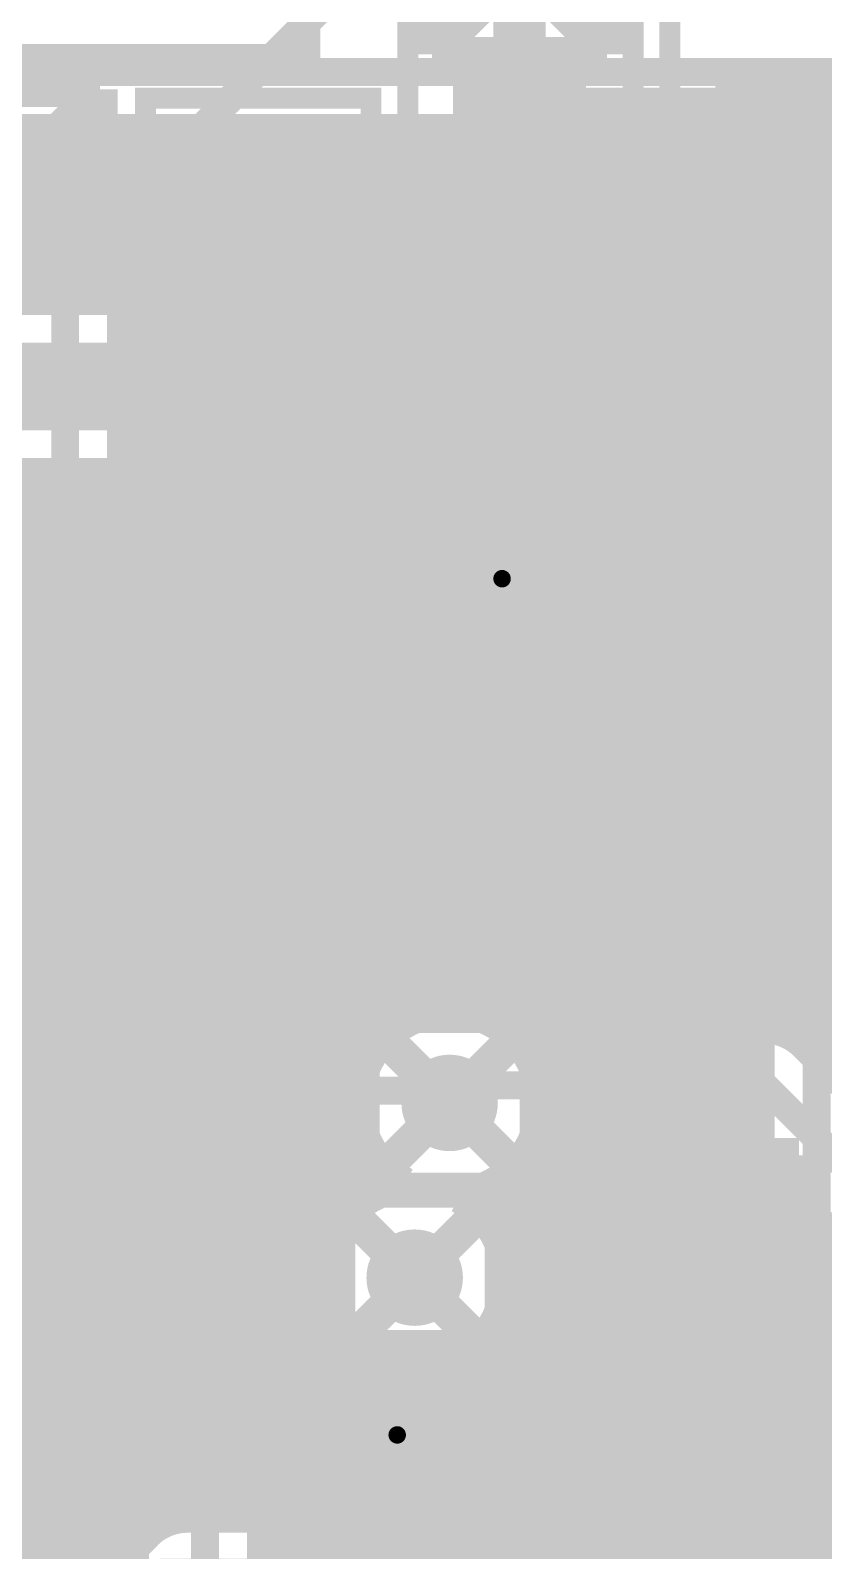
# Model space of a CAD drawing. Extents: x -1 to 119, y -42 to 51.
# Drawn here: x 15.5 to 21.26, y 20.75 to 31.8 of the extents above; entities that cross this region are included whole.
import ezdxf

# ---------------------------------------------------------------- set-up
doc = ezdxf.new("R2010")
doc.units = 0
doc.header["$MEASUREMENT"] = 0
doc.layers.get('0').update_dxf_attribs({"linetype": 'CONTINUOUS'})
for name, color, linetype in [('22-304-0_BOT', 7, 'CONTINUOUS'), ('22-304-0_DRD', 7, 'CONTINUOUS'), ('22-304-0_GND', 6, 'CONTINUOUS'), ('22-304-0_IN1', 4, 'CONTINUOUS'), ('22-304-0_SMT', 5, 'CONTINUOUS'), ('22-304-0_SPT', 10, 'CONTINUOUS'), ('22-304-0_SST', 14, 'CONTINUOUS'), ('22-304-0_TOP', 9, 'CONTINUOUS'), ('THRUHOLE_TAP', 11, 'CONTINUOUS')]:
    doc.layers.add(name, color=color, linetype=linetype)

# ---------------------------------------------------------------- blocks, each defined once
blk = doc.blocks.new('ROUND_53')
at = {"const_width": 0.35052}
blk.add_lwpolyline([(-0.17526, 0, 1), (0.17526, 0, 1)], format="xyb", close=True, dxfattribs=at)
blk = doc.blocks.new('ROUND_60')
at = {"const_width": 0.35052}
blk.add_lwpolyline([(-0.17526, 0, 1), (0.17526, 0, 1)], format="xyb", close=True, dxfattribs=at)
blk = doc.blocks.new('ROUND_64')
at = {"const_width": 0.35052}
blk.add_lwpolyline([(-0.17526, 0, 1), (0.17526, 0, 1)], format="xyb", close=True, dxfattribs=at)
blk = doc.blocks.new('ROUND_81')
at = {"const_width": 0.0635}
blk.add_lwpolyline([(-0.03175, 0, 1), (0.03175, 0, 1)], format="xyb", close=True, dxfattribs=at)
blk = doc.blocks.new('ROUND_82')
at = {"const_width": 0.0635}
blk.add_lwpolyline([(-0.03175, 0, 1), (0.03175, 0, 1)], format="xyb", close=True, dxfattribs=at)
blk = doc.blocks.new('RECTANGLE_2')
blk.add_solid([(0.4826, 0.4064), (0.4826, -0.4064), (-0.4826, 0.4064), (-0.4826, -0.4064)])
blk = doc.blocks.new('OBLONG_46')
at = {"const_width": 0.2794}
blk.add_lwpolyline([(0.7493, 0), (-0.7493, 0)], dxfattribs=at)
at = {"const_width": 0.1397}
for points in [[(-0.81915, 0, 1), (-0.67945, 0, 1)], [(0.67945, 0, 1), (0.81915, 0, 1)]]:
    blk.add_lwpolyline(points, format="xyb", close=True, dxfattribs=at)
blk = doc.blocks.new('RECTANGLE_47')
blk.add_solid([(0.889, 0.1397), (0.889, -0.1397), (-0.889, 0.1397), (-0.889, -0.1397)])
blk = doc.blocks.new('OBLONG_48')
at = {"const_width": 0.2794}
blk.add_lwpolyline([(0, 0.7493), (0, -0.7493)], dxfattribs=at)
at = {"const_width": 0.1397}
for points in [[(-0.06985, 0.7493, 1), (0.06985, 0.7493, 1)], [(-0.06985, -0.7493, 1), (0.06985, -0.7493, 1)]]:
    blk.add_lwpolyline(points, format="xyb", close=True, dxfattribs=at)
blk = doc.blocks.new('ROUND_87')
at = {"const_width": 0.10033}
blk.add_lwpolyline([(-0.050164, 0, 1), (0.050164, 0, 1)], format="xyb", close=True, dxfattribs=at)

msp = doc.modelspace()

# ---------------------------------------------------------------- linework, layer by layer
at = {"layer": '22-304-0_BOT'}
for points, const_width in [([(23.495, 29.972), (22.987, 29.972), (21.463, 31.496), (9.271, 31.496), (8.763, 30.988)], 0.2032), ([(21.28266, 31.0642), (9.4488, 31.0642)], 0.254), ([(15.4178, 31.0642), (15.4178, 29.8577)], 0.254), ([(15.6464, 31.0642), (15.6464, 29.8577)], 0.254), ([(15.875, 31.0642), (15.875, 29.8577)], 0.254), ([(16.1036, 31.0642), (16.1036, 29.8577)], 0.254), ([(16.3322, 31.0642), (16.3322, 29.8577)], 0.254), ([(16.5608, 31.0642), (16.5608, 29.8577)], 0.254), ([(16.7894, 31.0642), (16.7894, 29.8577)], 0.254), ([(17.018, 31.0642), (17.018, 29.8577)], 0.254), ([(17.2466, 31.0642), (17.2466, 29.8577)], 0.254), ([(17.4752, 31.0642), (17.4752, 29.8577)], 0.254), ([(17.7038, 31.0642), (17.7038, 29.8577)], 0.254), ([(17.9324, 31.0642), (17.9324, 29.8577)], 0.254), ([(18.161, 31.0642), (18.161, 29.8577)], 0.254), ([(18.3896, 31.0642), (18.3896, 29.8577)], 0.254), ([(18.6182, 31.0642), (18.6182, 29.8577)], 0.254), ([(18.8468, 31.0642), (18.8468, 29.8577)], 0.254), ([(19.0754, 31.0642), (19.0754, 29.8577)], 0.254), ([(19.304, 31.0642), (19.304, 29.8577)], 0.254), ([(19.5326, 31.0642), (19.5326, 29.8577)], 0.254), ([(19.7612, 31.0642), (19.7612, 29.8577)], 0.254), ([(19.9898, 31.0642), (19.9898, 29.8577)], 0.254), ([(20.2184, 31.0642), (20.2184, 29.8577)], 0.254), ([(20.447, 31.0642), (20.447, 29.8577)], 0.254), ([(20.6756, 31.0642), (20.6756, 29.8577)], 0.254), ([(20.9042, 31.0642), (20.9042, 29.8577)], 0.254), ([(21.1328, 31.0642), (21.1328, 29.8577)], 0.254), ([(21.28266, 31.0642), (22.64664, 29.70022)], 0.254), ([(21.38426, 30.9626), (9.44118, 30.9626)], 0.254), ([(21.3614, 30.98546), (21.3614, 29.8577)], 0.254), ([(21.61286, 30.734), (9.39292, 30.734)], 0.254), ([(21.84146, 30.5054), (9.24052, 30.5054)], 0.254), ([(22.07006, 30.2768), (1.016, 30.2768)], 0.254), ([(22.29866, 30.0482), (1.016, 30.0482)], 0.254), ([(22.225, 29.8577), (6.604, 29.8577)], 0.254), ([(38.735, 18.923), (37.465, 20.193), (37.465, 27.686), (27.686, 27.686), (26.543, 26.543), (24.892, 26.543), (22.225, 29.21), (6.604, 29.21), (4.445, 27.051), (2.794, 25.4), (2.794, 20.066), (3.81, 19.05), (4.445, 19.05)], 0.635), ([(16.67764, 28.5623), (10.24382, 28.5623)], 0.254), ([(15.4178, 28.5623), (15.4178, 19.9644)], 0.254), ([(15.6464, 28.5623), (15.6464, 20.193)], 0.254), ([(15.875, 28.5623), (15.875, 20.4216)], 0.254), ([(16.1036, 28.5623), (16.1036, 20.6502)], 0.254), ([(16.3322, 28.5623), (16.3322, 20.8788)], 0.254), ([(16.5608, 28.5623), (16.5608, 28.41498)], 0.254), ([(19.79168, 28.5623), (17.60982, 28.5623)], 0.254), ([(17.7038, 28.5623), (17.7038, 28.45308)], 0.254), ([(17.9324, 28.5623), (17.9324, 24.30272)], 0.254), ([(18.161, 28.5623), (18.161, 24.56688)], 0.254), ([(18.3896, 28.5623), (18.3896, 24.66594)], 0.254), ([(18.6182, 28.5623), (18.6182, 24.67864)], 0.254), ([(18.8468, 28.5623), (18.8468, 24.61006)], 0.254), ([(19.0754, 28.5623), (19.0754, 24.42464)], 0.254), ([(19.304, 28.5623), (19.304, 21.1836)], 0.254), ([(19.5326, 28.5623), (19.5326, 28.36164)], 0.254), ([(21.95576, 28.5623), (20.34032, 28.5623)], 0.254), ([(20.447, 28.5623), (20.447, 28.50388)], 0.254), ([(20.6756, 28.5623), (20.6756, 28.23972)], 0.254), ([(20.9042, 28.5623), (20.9042, 26.5938)], 0.254), ([(21.1328, 28.5623), (21.1328, 26.8224)], 0.254), ([(21.3614, 28.5623), (21.3614, 27.051)], 0.254), ([(16.58112, 28.448), (10.34288, 28.448)], 0.254), ([(19.61388, 28.448), (17.70888, 28.448)], 0.254), ([(22.07006, 28.448), (20.51812, 28.448)], 0.254), ([(16.48206, 28.2194), (10.44194, 28.2194)], 0.254), ([(19.44624, 28.2194), (17.80794, 28.2194)], 0.254), ([(22.29866, 28.2194), (20.68576, 28.2194)], 0.254), ([(16.46936, 27.9908), (10.45464, 27.9908)], 0.254), ([(19.38782, 27.9908), (17.82064, 27.9908)], 0.254), ([(21.95322, 27.9908), (20.74418, 27.9908)], 0.254), ([(16.53794, 27.7622), (10.38606, 27.7622)], 0.254), ([(16.5608, 27.71902), (16.5608, 27.27198)], 0.254), ([(19.40814, 27.7622), (17.75206, 27.7622)], 0.254), ([(21.82876, 27.7622), (20.72132, 27.7622)], 0.254), ([(17.7038, 27.67838), (17.7038, 27.31008)], 0.254), ([(20.6756, 27.63774), (20.6756, 23.62708)], 0.254), ([(16.72336, 27.5336), (10.20064, 27.5336)], 0.254), ([(19.5199, 27.5336), (17.56664, 27.5336)], 0.254), ([(19.5326, 27.51836), (19.5326, 21.4122)], 0.254), ([(20.574, 17.018), (21.59, 18.034), (21.59, 20.193), (21.082, 20.701), (21.082, 21.463), (21.209, 21.59), (21.209, 22.225), (21.209, 22.606), (21.209, 24.003), (21.209, 26.289), (22.479, 27.559)], 0.2032), ([(21.79828, 27.5336), (20.60956, 27.5336)], 0.254), ([(21.80082, 27.49296), (20.90928, 26.59888)], 0.254), ([(16.58112, 27.305), (5.6134, 27.305)], 0.254), ([(19.82216, 27.305), (17.70888, 27.305)], 0.254), ([(19.7612, 27.33294), (19.7612, 21.6408)], 0.254), ([(20.2184, 27.27706), (20.2184, 23.62708)], 0.254), ([(21.61286, 27.305), (20.3073, 27.305)], 0.254), ([(20.447, 27.37612), (20.447, 23.66772)], 0.254), ([(19.9898, 27.26436), (19.9898, 23.48992)], 0.254), ([(16.48206, 27.0764), (5.3848, 27.0764)], 0.254), ([(21.38426, 27.0764), (17.80794, 27.0764)], 0.254), ([(16.46936, 26.8478), (5.1562, 26.8478)], 0.254), ([(21.15566, 26.8478), (17.82064, 26.8478)], 0.254), ([(16.53794, 26.6192), (10.40892, 26.6192)], 0.254), ([(20.92706, 26.6192), (17.75206, 26.6192)], 0.254), ([(16.5608, 26.57602), (16.5608, 26.00198)], 0.254), ([(17.7038, 26.53538), (17.7038, 26.04008)], 0.254), ([(16.72336, 26.3906), (10.54608, 26.3906)], 0.254), ([(20.7899, 26.3906), (17.56664, 26.3906)], 0.254), ([(16.7894, 26.34488), (16.7894, 26.23312)], 0.254), ([(17.4752, 26.32964), (17.4752, 26.24836)], 0.254), ([(20.7772, 26.289), (20.7772, 24.003)], 0.254), ([(16.69288, 26.162), (10.58672, 26.162)], 0.254), ([(20.7772, 26.162), (17.59712, 26.162)], 0.254), ([(16.52524, 25.9334), (10.54608, 25.9334)], 0.254), ([(20.7772, 25.9334), (17.76476, 25.9334)], 0.254), ([(16.46682, 25.7048), (10.4267, 25.7048)], 0.254), ([(20.7772, 25.7048), (17.82318, 25.7048)], 0.254), ([(16.48714, 25.4762), (10.4267, 25.4762)], 0.254), ([(20.7772, 25.4762), (17.80032, 25.4762)], 0.254), ([(16.5608, 25.30602), (16.5608, 20.99818)], 0.254), ([(16.5989, 25.2476), (10.4267, 25.2476)], 0.254), ([(20.7772, 25.2476), (17.68856, 25.2476)], 0.254), ([(17.7038, 25.26538), (17.7038, 23.08098)], 0.254), ([(16.7894, 25.07488), (16.7894, 21.0058)], 0.254), ([(16.90116, 25.019), (10.46988, 25.019)], 0.254), ([(17.018, 24.98598), (17.018, 21.0058)], 0.254), ([(17.2466, 24.9809), (17.2466, 21.0058)], 0.254), ([(20.7772, 25.019), (17.3863, 25.019)], 0.254), ([(17.4752, 25.05964), (17.4752, 21.0058)], 0.254), ([(20.7772, 24.7904), (10.56894, 24.7904)], 0.254), ([(18.15338, 24.5618), (10.58164, 24.5618)], 0.254), ([(20.7772, 24.5618), (18.92808, 24.5618)], 0.254), ([(17.94764, 24.3332), (10.51306, 24.3332)], 0.254), ([(20.7772, 24.3332), (19.13636, 24.3332)], 0.254), ([(17.8689, 24.1046), (10.32764, 24.1046)], 0.254), ([(20.7772, 24.1046), (19.21256, 24.1046)], 0.254), ([(20.7772, 24.003), (20.7772, 23.58136)], 0.254), ([(17.87398, 23.876), (9.4488, 23.876)], 0.254), ([(20.7772, 23.876), (19.21002, 23.876)], 0.254), ([(17.96288, 23.6474), (9.4488, 23.6474)], 0.254), ([(17.9324, 23.70074), (17.9324, 23.31212)], 0.254), ([(20.28444, 23.6474), (19.12112, 23.6474)], 0.254), ([(20.7772, 23.6474), (20.60702, 23.6474)], 0.254), ([(19.0754, 23.58136), (19.0754, 21.0058)], 0.254), ([(18.19402, 23.4188), (9.4488, 23.4188)], 0.254), ([(18.161, 23.43912), (18.161, 23.40102)], 0.254), ([(19.92122, 23.4188), (18.88998, 23.4188)], 0.254), ([(18.8468, 23.39594), (18.8468, 23.11908)], 0.254), ([(17.78508, 23.1902), (9.4488, 23.1902)], 0.254), ([(19.79676, 23.1902), (18.79092, 23.1902)], 0.254), ([(17.64792, 22.9616), (9.4488, 22.9616)], 0.254), ([(19.76628, 22.9616), (18.92808, 22.9616)], 0.254), ([(17.60728, 22.733), (9.4488, 22.733)], 0.254), ([(19.81708, 22.733), (18.96872, 22.733)], 0.254), ([(17.64792, 22.5044), (9.4488, 22.5044)], 0.254), ([(19.96694, 22.5044), (18.92808, 22.5044)], 0.254), ([(19.9898, 22.48408), (19.9898, 22.21992)], 0.254), ([(17.7038, 22.38502), (17.7038, 21.0058)], 0.254), ([(18.8468, 22.34438), (18.8468, 21.0058)], 0.254), ([(17.78508, 22.2758), (9.4488, 22.2758)], 0.254), ([(20.05838, 22.2758), (18.79092, 22.2758)], 0.254), ([(17.9324, 22.15388), (17.9324, 21.0058)], 0.254), ([(18.6182, 22.13864), (18.6182, 21.0058)], 0.254), ([(19.85264, 22.0472), (9.4488, 22.0472)], 0.254), ([(18.161, 22.06498), (18.161, 21.0058)], 0.254), ([(18.3896, 22.0599), (18.3896, 21.0058)], 0.254), ([(19.7739, 21.8186), (9.4488, 21.8186)], 0.254), ([(20.447, 21.717), (19.304, 20.574), (16.637, 20.574), (14.605, 18.542)], 0.2032), ([(20.447, 21.717), (19.304, 20.574), (19.304, 18.288), (18.923, 17.907), (18.923, 14.351), (16.51, 11.938)], 0.2032), ([(19.76882, 21.65096), (19.12366, 21.0058)], 0.254), ([(19.76882, 21.65096), (19.12366, 21.0058)], 0.254), ([(19.70786, 21.59), (9.4488, 21.59)], 0.254), ([(19.47926, 21.3614), (9.4488, 21.3614)], 0.254), ([(19.25066, 21.1328), (9.4488, 21.1328)], 0.254), ([(19.12366, 21.0058), (16.637, 21.0058)], 0.254), ([(16.3576, 20.9042), (9.4488, 20.9042)], 0.254), ([(16.3322, 20.8788), (14.67104, 19.21764)], 0.254), ([(16.12646, 20.6756), (9.4488, 20.6756)], 0.254)]:
    msp.add_lwpolyline(points, dxfattribs=dict(at, const_width=const_width))
at = {"layer": '22-304-0_BOT', "const_width": 0.254}
for points in [[(16.67764, 28.5623, 0.2064643), (16.46401, 28.067)], [(17.82572, 28.067, 0.2071733), (17.61083, 28.56337)], [(19.79168, 28.5623, 0.297217), (19.38528, 27.94)], [(20.74672, 27.94, 0.2972177), (20.34032, 28.5623)], [(16.46428, 28.067, 0.2548991), (16.77625, 27.4948)], [(17.5133, 27.4955, 0.254899), (17.82489, 28.067)], [(19.38528, 27.94, 0.4142136), (20.066, 27.25928)], [(20.066, 27.25928, 0.4142136), (20.74672, 27.94)], [(16.7767, 27.4955, 0.254899), (16.46511, 26.924)], [(17.82572, 26.924, 0.2548994), (17.51375, 27.49619)], [(16.46428, 26.924, 0.3104767), (16.90116, 26.289)], [(17.3863, 26.289, 0.3114339), (17.82318, 26.924)], [(20.9042, 26.5938, 0.1989124), (20.77795, 26.289)], [(16.90116, 26.289, 0.3104759), (16.46428, 25.654)], [(17.82572, 25.654, 0.3114344), (17.3863, 26.289)], [(16.46428, 25.654, 0.4142136), (17.145, 24.97328)], [(17.145, 24.97328, 0.4142136), (17.82572, 25.654)], [(18.542, 24.68372, 0.4142136), (17.86128, 24.003)], [(19.22272, 24.003, 0.4142136), (18.542, 24.68372)], [(17.86128, 24.003, 0.2723761), (18.2118, 23.40864)], [(18.6182, 23.32736, 0.3816897), (19.22272, 24.003)], [(20.447, 23.66772, 0.4142136), (19.76628, 22.987)], [(20.7772, 23.58136, 0.1274582), (20.447, 23.66692)], [(18.2118, 23.40864, 0.3816897), (17.60728, 22.733)], [(18.96872, 22.733, 0.2723761), (18.6182, 23.32736)], [(19.76628, 22.987, 0.3104767), (20.20316, 22.352)], [(17.60728, 22.733, 0.4142136), (18.288, 22.05228)], [(18.288, 22.05228, 0.4142136), (18.96872, 22.733)], [(20.20316, 22.352, 0.3104759), (19.76628, 21.717)], [(20.20316, 22.352, 0.3104759), (19.76628, 21.717)], [(19.76628, 21.717, 0.024273), (19.76948, 21.65102)], [(19.76628, 21.717, 0.024273), (19.76948, 21.65102)], [(16.637, 21.0058, 0.1989132), (16.33167, 20.87933)]]:
    msp.add_lwpolyline(points, format="xyb", dxfattribs=at)
at = {"layer": '22-304-0_DRD', "const_width": 0.254}
for points in [[(18.415, 32.893), (18.415, 31.623)], [(19.685, 32.893), (18.415, 31.623)], [(19.685, 31.623), (18.415, 32.893)], [(18.415, 32.893), (18.415, 31.623)], [(19.685, 32.893), (18.415, 31.623)], [(19.685, 31.623), (18.415, 32.893)], [(19.685, 31.623), (19.685, 32.893)], [(19.685, 31.623), (19.685, 32.893)], [(18.415, 31.623), (19.685, 31.623)], [(18.415, 31.623), (19.685, 31.623)], [(16.002, 31.369), (14.732, 31.369)], [(16.002, 31.369), (14.732, 30.099)], [(16.002, 30.099), (14.732, 31.369)], [(16.002, 31.369), (14.732, 31.369)], [(16.002, 31.369), (14.732, 30.099)], [(16.002, 30.099), (14.732, 31.369)], [(16.002, 30.099), (16.002, 31.369)], [(16.002, 30.099), (16.002, 31.369)], [(14.732, 30.099), (16.002, 30.099)], [(14.732, 30.099), (16.002, 30.099)], [(16.51, 28.702), (16.51, 27.432)], [(17.78, 28.702), (16.51, 28.702)], [(17.78, 28.702), (16.51, 27.432)], [(17.78, 27.432), (16.51, 28.702)], [(17.78, 27.432), (17.78, 28.702)], [(19.431, 28.575), (19.431, 27.305)], [(20.701, 28.575), (19.431, 28.575)], [(20.701, 28.575), (19.431, 27.305)], [(20.701, 27.305), (19.431, 28.575)], [(20.701, 27.305), (20.701, 28.575)], [(18.288, 28.448), (18.288, 27.178)], [(19.558, 28.448), (18.288, 28.448)], [(19.558, 28.448), (18.288, 27.178)], [(19.558, 27.178), (18.288, 28.448)], [(18.288, 28.448), (18.288, 27.178)], [(19.558, 28.448), (18.288, 28.448)], [(19.558, 28.448), (18.288, 27.178)], [(19.558, 27.178), (18.288, 28.448)], [(19.558, 27.178), (19.558, 28.448)], [(19.558, 27.178), (19.558, 28.448)], [(16.51, 27.559), (16.51, 26.289)], [(17.78, 27.559), (16.51, 27.559)], [(17.78, 27.559), (16.51, 26.289)], [(17.78, 26.289), (16.51, 27.559)], [(17.78, 26.289), (17.78, 27.559)], [(16.51, 27.432), (17.78, 27.432)], [(19.431, 27.305), (20.701, 27.305)], [(18.288, 27.178), (19.558, 27.178)], [(18.288, 27.178), (19.558, 27.178)], [(16.51, 26.289), (16.51, 25.019)], [(17.78, 26.289), (16.51, 26.289)], [(17.78, 26.289), (16.51, 25.019)], [(17.78, 25.019), (16.51, 26.289)], [(16.51, 26.289), (17.78, 26.289)], [(17.78, 25.019), (17.78, 26.289)], [(16.51, 25.019), (17.78, 25.019)], [(17.907, 24.638), (17.907, 23.368)], [(19.177, 24.638), (17.907, 24.638)], [(19.177, 24.638), (17.907, 23.368)], [(19.177, 23.368), (17.907, 24.638)], [(19.177, 23.368), (19.177, 24.638)], [(19.812, 23.622), (19.812, 22.352)], [(21.082, 23.622), (19.812, 23.622)], [(21.082, 23.622), (19.812, 22.352)], [(21.082, 22.352), (19.812, 23.622)], [(21.082, 22.352), (21.082, 23.622)], [(17.653, 23.368), (17.653, 22.098)], [(18.923, 23.368), (17.653, 23.368)], [(18.923, 23.368), (17.653, 22.098)], [(18.923, 22.098), (17.653, 23.368)], [(17.907, 23.368), (19.177, 23.368)], [(18.923, 22.098), (18.923, 23.368)], [(21.336, 22.606), (21.336, 21.336)], [(22.606, 22.606), (21.336, 22.606)], [(22.606, 22.606), (21.336, 21.336)], [(22.606, 21.336), (21.336, 22.606)], [(19.812, 22.352), (19.812, 21.082)], [(21.082, 22.352), (19.812, 22.352)], [(21.082, 22.352), (19.812, 21.082)], [(21.082, 21.082), (19.812, 22.352)], [(19.812, 22.352), (19.812, 21.082)], [(21.082, 22.352), (19.812, 22.352)], [(21.082, 22.352), (19.812, 21.082)], [(21.082, 21.082), (19.812, 22.352)], [(19.812, 22.352), (19.812, 21.082)], [(21.082, 22.352), (19.812, 22.352)], [(21.082, 22.352), (19.812, 21.082)], [(21.082, 21.082), (19.812, 22.352)], [(19.812, 22.352), (21.082, 22.352)], [(21.082, 21.082), (21.082, 22.352)], [(21.082, 21.082), (21.082, 22.352)], [(21.082, 21.082), (21.082, 22.352)], [(17.526, 22.225), (17.526, 20.955)], [(18.796, 22.225), (17.526, 22.225)], [(18.796, 22.225), (17.526, 20.955)], [(18.796, 20.955), (17.526, 22.225)], [(17.526, 22.225), (17.526, 20.955)], [(18.796, 22.225), (17.526, 22.225)], [(18.796, 22.225), (17.526, 20.955)], [(18.796, 20.955), (17.526, 22.225)], [(18.796, 20.955), (18.796, 22.225)], [(18.796, 20.955), (18.796, 22.225)], [(17.653, 22.098), (18.923, 22.098)], [(21.336, 21.336), (22.606, 21.336)], [(19.812, 21.082), (21.082, 21.082)], [(19.812, 21.082), (21.082, 21.082)], [(19.812, 21.082), (21.082, 21.082)], [(17.526, 20.955), (18.796, 20.955)], [(17.526, 20.955), (18.796, 20.955)]]:
    msp.add_lwpolyline(points, dxfattribs=at)
at = {"layer": '22-304-0_IN1'}
for points, const_width in [([(90.17, 43.688), (89.662, 43.18), (67.691, 43.18), (67.564, 43.053), (29.972, 43.053), (20.447, 33.528), (16.383, 33.528), (14.605, 31.75), (14.605, 28.448), (15.24, 27.813), (15.24, 25.4), (16.764, 23.876), (16.764, 17.78), (18.4912, 16.0528), (19.812, 16.0528)], 0.2032), ([(103.632, 32.512), (103.632, 40.259), (101.219, 42.672), (67.818, 42.672), (67.691, 42.545), (30.099, 42.545), (20.574, 33.02), (18.669, 33.02), (15.748, 30.099), (15.748, 25.527), (17.272, 24.003), (17.272, 23.749), (18.288, 22.733)], 0.2032), ([(14.097, 32.258), (14.097, 27.94), (14.732, 27.305), (14.732, 25.273), (16.256, 23.749), (16.256, 17.399), (14.605, 15.748)], 0.2032), ([(16.4846, 30.226), (16.1798, 29.91866)], 0.254), ([(22.83714, 30.1498), (16.4084, 30.1498)], 0.254), ([(22.86508, 30.226), (16.4846, 30.226)], 0.254), ([(16.5862, 30.226), (16.5862, 25.2984)], 0.254), ([(16.8148, 30.226), (16.8148, 25.0698)], 0.254), ([(17.0434, 30.226), (17.0434, 24.8412)], 0.254), ([(17.272, 30.226), (17.272, 24.6126)], 0.254), ([(17.5006, 30.226), (17.5006, 24.384)], 0.254), ([(17.7292, 30.226), (17.7292, 23.9014)], 0.254), ([(17.9578, 30.226), (17.9578, 24.35098)], 0.254), ([(18.1864, 30.226), (18.1864, 24.58212)], 0.254), ([(18.415, 30.226), (18.415, 28.26512)], 0.254), ([(18.6436, 30.226), (18.6436, 28.43276)], 0.254), ([(18.8722, 30.226), (18.8722, 28.49118)], 0.254), ([(19.1008, 30.226), (19.1008, 28.46832)], 0.254), ([(19.3294, 30.226), (19.3294, 28.35656)], 0.254), ([(19.558, 30.226), (19.558, 28.0543)], 0.254), ([(19.7866, 30.226), (19.7866, 24.5618)], 0.254), ([(20.0152, 30.226), (20.0152, 24.5618)], 0.254), ([(20.2438, 30.226), (20.2438, 24.5618)], 0.254), ([(20.4724, 30.226), (20.4724, 24.5618)], 0.254), ([(20.701, 30.226), (20.701, 24.5618)], 0.254), ([(20.9296, 30.226), (20.9296, 24.5491)], 0.254), ([(21.1582, 30.226), (21.1582, 24.4094)], 0.254), ([(16.3576, 30.09646), (16.3576, 25.527)], 0.254), ([(22.81682, 29.9212), (16.1798, 29.9212)], 0.254), ([(16.1798, 29.91866), (16.1798, 25.7048)], 0.254), ([(22.87524, 29.6926), (16.1798, 29.6926)], 0.254), ([(23.04288, 29.464), (16.1798, 29.464)], 0.254), ([(26.12136, 29.2354), (16.1798, 29.2354)], 0.254), ([(25.93594, 29.0068), (16.1798, 29.0068)], 0.254), ([(25.86736, 28.7782), (16.1798, 28.7782)], 0.254), ([(25.88006, 28.5496), (16.1798, 28.5496)], 0.254), ([(20.066, 27.94), (20.574, 28.448), (24.257, 28.448)], 0.2032), ([(18.47088, 28.321), (16.1798, 28.321)], 0.254), ([(25.45588, 28.321), (19.37512, 28.321)], 0.254), ([(18.30324, 28.0924), (16.1798, 28.0924)], 0.254), ([(22.05736, 28.0924), (19.54276, 28.0924)], 0.254), ([(18.24482, 27.8638), (16.1798, 27.8638)], 0.254), ([(21.87194, 27.8638), (19.60118, 27.8638)], 0.254), ([(18.26514, 27.6352), (16.1798, 27.6352)], 0.254), ([(21.80336, 27.6352), (19.57832, 27.6352)], 0.254), ([(19.558, 27.56916), (19.558, 24.5618)], 0.254), ([(18.3769, 27.4066), (16.1798, 27.4066)], 0.254), ([(21.81606, 27.4066), (19.46656, 27.4066)], 0.254), ([(18.415, 27.36088), (18.415, 24.67102)], 0.254), ([(18.67916, 27.178), (16.1798, 27.178)], 0.254), ([(18.6436, 27.19324), (18.6436, 24.67356)], 0.254), ([(21.91512, 27.178), (19.1643, 27.178)], 0.254), ([(19.3294, 27.2669), (19.3294, 24.5618)], 0.254), ([(18.8722, 27.13482), (18.8722, 24.59736)], 0.254), ([(19.1008, 27.15514), (19.1008, 24.5618)], 0.254), ([(22.17674, 26.9494), (16.1798, 26.9494)], 0.254), ([(26.61666, 26.7208), (16.1798, 26.7208)], 0.254), ([(26.38806, 26.4922), (16.1798, 26.4922)], 0.254), ([(26.15946, 26.2636), (16.1798, 26.2636)], 0.254), ([(25.93086, 26.035), (16.1798, 26.035)], 0.254), ([(25.70226, 25.8064), (16.1798, 25.8064)], 0.254), ([(16.1798, 25.7048), (17.57172, 24.31288)], 0.254), ([(25.47366, 25.5778), (16.3068, 25.5778)], 0.254), ([(25.24506, 25.3492), (16.5354, 25.3492)], 0.254), ([(25.01646, 25.1206), (16.764, 25.1206)], 0.254), ([(14.4272, 24.9682), (15.8242, 23.56866)], 0.254), ([(24.78786, 24.892), (16.9926, 24.892)], 0.254), ([(18.37944, 24.6634), (17.2212, 24.6634)], 0.254), ([(24.55926, 24.6634), (18.70202, 24.6634)], 0.254), ([(20.828, 24.5618), (18.92808, 24.5618)], 0.254), ([(18.01622, 24.4348), (17.4498, 24.4348)], 0.254), ([(24.33066, 24.4348), (21.1328, 24.4348)], 0.254), ([(21.1328, 24.4348), (23.99792, 21.56968)], 0.254), ([(17.89176, 24.2062), (17.653, 24.2062)], 0.254), ([(24.21382, 24.2062), (21.3614, 24.2062)], 0.254), ([(18.542, 24.003), (18.669, 24.13), (20.828, 24.13), (24.384, 20.574), (24.892, 20.574), (25.146, 20.828), (30.734, 20.828), (31.369, 20.193), (32.258, 20.193), (34.417, 22.352), (49.276, 22.352), (49.657, 21.971), (60.452, 21.971), (60.96, 22.479), (66.675, 22.479), (68.58, 20.574), (72.517, 20.574), (73.152, 19.939), (73.279, 19.939)], 0.2032), ([(15.41526, 23.9776), (13.1318, 23.9776)], 0.254), ([(17.7038, 24.003), (17.7038, 23.9268)], 0.254), ([(17.86128, 23.9776), (17.7038, 23.9776)], 0.254), ([(15.4432, 23.94966), (15.4432, 17.1958)], 0.254), ([(17.7038, 23.9268), (17.93494, 23.69566)], 0.254), ([(15.64386, 23.749), (13.1318, 23.749)], 0.254), ([(17.91208, 23.749), (17.8816, 23.749)], 0.254), ([(15.6718, 23.72106), (15.6718, 17.4244)], 0.254), ([(20.64766, 23.6982), (19.14906, 23.6982)], 0.254), ([(19.3294, 23.6982), (19.3294, 16.53032)], 0.254), ([(19.558, 23.6982), (19.558, 16.68272)], 0.254), ([(19.7866, 23.6982), (19.7866, 20.09902)], 0.254), ([(20.0152, 23.6982), (20.0152, 20.46478)], 0.254), ([(20.2438, 23.6982), (20.2438, 20.5867)], 0.254), ([(20.4724, 23.6982), (20.4724, 20.61718)], 0.254), ([(20.64766, 23.6982), (21.73732, 22.60854)], 0.254), ([(20.701, 23.64486), (20.701, 20.56892)], 0.254), ([(15.8242, 23.5204), (13.1318, 23.5204)], 0.254), ([(15.8242, 23.56866), (15.8242, 17.5768)], 0.254), ([(20.82546, 23.5204), (19.01952, 23.5204)], 0.254), ([(19.1008, 23.61438), (19.1008, 16.4846)], 0.254), ([(18.8722, 23.40864), (18.8722, 23.08098)], 0.254), ([(20.9296, 23.41626), (20.9296, 20.41652)], 0.254), ([(15.8242, 23.2918), (13.1318, 23.2918)], 0.254), ([(17.1958, 23.21306), (17.1958, 17.9578), (18.669, 16.4846)], 0.254), ([(17.1958, 23.21306), (17.60982, 22.79904)], 0.254), ([(21.05406, 23.2918), (18.67408, 23.2918)], 0.254), ([(21.1582, 23.18766), (21.1582, 19.8374)], 0.254), ([(17.272, 23.13686), (17.272, 17.8816)], 0.254), ([(15.8242, 23.0632), (13.1318, 23.0632)], 0.254), ([(17.34566, 23.0632), (17.1958, 23.0632)], 0.254), ([(21.28266, 23.0632), (18.88236, 23.0632)], 0.254), ([(17.5006, 22.90826), (17.5006, 21.75002)], 0.254), ([(20.447, 22.987), (20.447, 21.717), (23.749, 18.415)], 0.2032), ([(15.8242, 22.8346), (13.1318, 22.8346)], 0.254), ([(17.57426, 22.8346), (17.1958, 22.8346)], 0.254), ([(21.51126, 22.8346), (18.95856, 22.8346)], 0.254), ([(15.8242, 22.606), (13.1318, 22.606)], 0.254), ([(17.61998, 22.606), (17.1958, 22.606)], 0.254), ([(21.72716, 22.606), (18.95602, 22.606)], 0.254), ([(15.8242, 22.3774), (13.1318, 22.3774)], 0.254), ([(17.70888, 22.3774), (17.1958, 22.3774)], 0.254), ([(17.7292, 22.34438), (17.7292, 22.11578)], 0.254), ([(21.4249, 22.3774), (18.86712, 22.3774)], 0.254), ([(18.8722, 22.38502), (18.8722, 19.00174)], 0.254), ([(15.8242, 22.1488), (13.1318, 22.1488)], 0.254), ([(17.77238, 22.1488), (17.1958, 22.1488)], 0.254), ([(21.31314, 22.1488), (18.63598, 22.1488)], 0.254), ([(18.6436, 22.15388), (18.6436, 22.06752)], 0.254), ([(15.8242, 21.9202), (13.1318, 21.9202)], 0.254), ([(17.56664, 21.9202), (17.1958, 21.9202)], 0.254), ([(21.29282, 21.9202), (18.75536, 21.9202)], 0.254), ([(15.8242, 21.6916), (13.1318, 21.6916)], 0.254), ([(17.4879, 21.6916), (17.1958, 21.6916)], 0.254), ([(21.35124, 21.6916), (18.83156, 21.6916)], 0.254), ([(20.447, 21.717), (23.749, 18.415)], 0.2032), ([(23.749, 18.415), (20.447, 21.717)], 0.2032), ([(23.749, 18.415), (20.447, 21.717)], 0.2032), ([(15.8242, 21.463), (13.1318, 21.463)], 0.254), ([(17.49298, 21.463), (17.1958, 21.463)], 0.254), ([(17.5006, 21.42744), (17.5006, 17.653)], 0.254), ([(21.51888, 21.463), (18.82902, 21.463)], 0.254), ([(15.8242, 21.2344), (13.1318, 21.2344)], 0.254), ([(17.58188, 21.2344), (17.1958, 21.2344)], 0.254), ([(22.47646, 21.2344), (18.74012, 21.2344)], 0.254), ([(18.6436, 21.10994), (18.6436, 19.19224)], 0.254), ([(15.8242, 21.0058), (13.1318, 21.0058)], 0.254), ([(17.81302, 21.0058), (17.1958, 21.0058)], 0.254), ([(17.7292, 21.06422), (17.7292, 18.8976)], 0.254), ([(22.70506, 21.0058), (18.50898, 21.0058)], 0.254), ([(17.9578, 20.93976), (17.9578, 19.15414)], 0.254), ([(18.1864, 20.90928), (18.1864, 19.25066)], 0.254), ([(18.415, 20.96008), (18.415, 19.26336)], 0.254), ([(15.8242, 20.7772), (13.1318, 20.7772)], 0.254), ([(22.93366, 20.7772), (17.1958, 20.7772)], 0.254)]:
    msp.add_lwpolyline(points, dxfattribs=dict(at, const_width=const_width))
at = {"layer": '22-304-0_IN1', "const_width": 0.254}
for points in [[(18.923, 28.49372, 0.4142136), (18.24228, 27.813)], [(18.923, 28.49372, 0.4142136), (18.24228, 27.813)], [(19.60372, 27.813, 0.4142136), (18.923, 28.49372)], [(19.60372, 27.813, 0.4142136), (18.923, 28.49372)], [(18.24228, 27.813, 0.4142136), (18.923, 27.13228)], [(18.24228, 27.813, 0.4142136), (18.923, 27.13228)], [(18.923, 27.13228, 0.4142136), (19.60372, 27.813)], [(18.923, 27.13228, 0.4142136), (19.60372, 27.813)], [(18.542, 24.68372, 0.4142136), (17.86128, 24.003)], [(18.92808, 24.5618, 0.1523113), (18.542, 24.6822)], [(21.1328, 24.4348, 0.1989124), (20.828, 24.56105)], [(17.7038, 24.003, 0.1989124), (17.57733, 24.30833)], [(17.7038, 24.003, 0.1989124), (17.57733, 24.30833)], [(17.86128, 24.003, 0.1177032), (17.93468, 23.69553)], [(18.6182, 23.32736, 0.253523), (19.14963, 23.69791)], [(18.96872, 22.733, 0.2723761), (18.6182, 23.32736)], [(17.60982, 22.79904, 0.0242728), (17.60661, 22.733)], [(17.60728, 22.733, 0.2279914), (17.86307, 22.2012)], [(18.58518, 22.12086, 0.2872394), (18.96872, 22.733)], [(21.73732, 22.60854, 0.3146776), (21.29282, 21.971)], [(17.86382, 22.20214, 0.2872394), (17.48028, 21.59)], [(17.86382, 22.20214, 0.2872394), (17.48028, 21.59)], [(18.84172, 21.59, 0.2279915), (18.58593, 22.1218)], [(18.84172, 21.59, 0.2279915), (18.58593, 22.1218)], [(21.29028, 21.971, 0.4142136), (21.971, 21.29028)], [(17.48028, 21.59, 0.4142136), (18.161, 20.90928)], [(17.48028, 21.59, 0.4142136), (18.161, 20.90928)], [(18.161, 20.90928, 0.4142136), (18.84172, 21.59)], [(18.161, 20.90928, 0.4142136), (18.84172, 21.59)]]:
    msp.add_lwpolyline(points, format="xyb", dxfattribs=at)
at = {"layer": '22-304-0_SST', "const_width": 0.1524}
for points in [[(17.526, 31.623), (17.526, 35.687), (12.954, 35.687), (12.954, 33.909), (13.208, 33.655), (12.954, 33.401), (12.954, 31.623), (17.526, 31.623)], [(19.8755, 29.0195), (19.8755, 31.9405), (18.2372, 31.9405), (18.2372, 29.0195), (19.8755, 29.0195)], [(21.7805, 29.0195), (21.7805, 31.9405), (20.1422, 31.9405), (20.1422, 29.0195), (21.7805, 29.0195)], [(17.9705, 28.3845), (17.9705, 31.3055), (16.3322, 31.3055), (16.3322, 28.3845), (17.9705, 28.3845)], [(18.83664, 27.91206), (18.77822, 27.74188), (18.42262, 27.74188), (18.36166, 27.91206), (18.36166, 28.5877), (18.42262, 28.75788), (18.77822, 28.75788), (18.83664, 28.5877)], [(19.19986, 27.91206), (19.26082, 27.74188), (19.61642, 27.74188), (19.67484, 27.91206), (19.67484, 28.24988), (19.55546, 28.42006), (19.19986, 28.42006), (19.19986, 28.75788), (19.67484, 28.75788)], [(20.09902, 28.24988), (20.45462, 28.24988), (20.51304, 28.0797), (20.51304, 27.91206), (20.45462, 27.74188), (20.09902, 27.74188), (20.03806, 27.91206), (20.03806, 28.0797), (20.27682, 28.75788)], [(16.86306, 27.5463), (16.69542, 27.60726), (16.69542, 27.96286), (16.86306, 28.02128), (17.54124, 28.02128), (17.71142, 27.96286), (17.71142, 27.60726), (17.54124, 27.5463)], [(16.86306, 27.18308), (16.69542, 27.12466), (16.69542, 26.76906), (16.86306, 26.7081), (17.20342, 26.7081), (17.37106, 26.82748), (17.37106, 27.18308), (17.71142, 27.18308), (17.71142, 26.7081)], [(17.20342, 25.93086), (17.37106, 25.8699), (17.54124, 25.8699), (17.71142, 25.93086), (17.71142, 26.28646), (17.54124, 26.34488), (17.37106, 26.34488), (17.20342, 26.28646), (17.20342, 25.93086), (17.03324, 25.8699), (16.86306, 25.8699), (16.69542, 25.93086), (16.69542, 26.28646), (16.86306, 26.34488), (17.03324, 26.34488), (17.20342, 26.28646)], [(18.923, 15.875), (26.67, 15.875), (26.67, 24.765), (17.78, 24.765), (17.78, 17.018), (18.923, 15.875)]]:
    msp.add_lwpolyline(points, dxfattribs=at)
at = {"layer": '22-304-0_TOP'}
for points, const_width in [([(19.685, 38.1762), (20.574, 38.1762), (20.574, 33.274), (21.844, 32.004), (21.844, 28.702), (20.41652, 27.27452), (20.41652, 26.0731)], 0.2032), ([(24.13, 33.655), (24.13, 32.766), (22.352, 30.988), (22.352, 28.575), (20.9169, 27.1399), (20.9169, 26.0731)], 0.2032), ([(19.05, 32.258), (19.05, 31.1912)], 0.381), ([(19.05, 32.258), (19.05, 31.1912)], 0.381), ([(20.955, 31.1912), (19.05, 31.1912)], 0.381), ([(19.05, 29.7688), (18.9738, 29.845), (14.732, 29.845), (13.462, 31.115), (12.954, 31.115), (11.938, 30.099), (7.874, 30.099), (6.985, 30.988), (6.985, 31.1404)], 0.2032), ([(17.145, 30.5562), (17.0942, 30.5562), (17.018, 30.48), (15.6972, 30.48), (15.4432, 30.734), (15.367, 30.734)], 0.381), ([(17.145, 30.5562), (17.0942, 30.5562), (17.018, 30.48), (15.6972, 30.48), (15.4432, 30.734), (15.367, 30.734)], 0.381), ([(20.955, 29.7688), (20.955, 29.718), (20.066, 28.829), (19.939, 28.702), (18.161, 28.702), (17.7292, 29.1338), (17.145, 29.1338)], 0.2032), ([(20.955, 29.7688), (20.955, 29.718), (20.066, 28.829), (20.066, 27.94)], 0.2032), ([(17.145, 29.1338), (17.145, 28.067), (17.145, 26.924)], 0.2032), ([(18.923, 27.813), (18.91538, 27.80538), (18.91538, 26.0731)], 0.254), ([(18.91538, 26.0731), (18.91538, 27.80538), (18.923, 27.813)], 0.254), ([(17.145, 26.924), (17.9959, 26.0731), (18.415, 26.0731), (18.415, 25.146), (19.558, 24.003), (19.558, 21.717), (18.43024, 20.58924), (16.4338, 20.58924), (18.43024, 20.58924), (19.558, 21.717), (20.447, 21.717)], 0.2032), ([(16.4338, 24.0919), (18.4531, 24.0919), (18.542, 24.003)], 0.2032), ([(18.288, 22.733), (17.42948, 23.59152), (16.4338, 23.59152)], 0.2032), ([(16.4338, 22.59076), (15.25524, 22.59076), (14.351, 23.495), (13.4112, 23.495)], 0.2032), ([(16.4338, 22.09038), (13.4112, 22.09038)], 0.2032), ([(18.161, 21.59), (16.4338, 21.59)], 0.254), ([(16.4338, 21.59), (18.161, 21.59)], 0.254)]:
    msp.add_lwpolyline(points, dxfattribs=dict(at, const_width=const_width))

# ---------------------------------------------------------------- block references
at = {"layer": '22-304-0_BOT'}
for name, p in [('ROUND_60', (15.367, 30.734)), ('ROUND_53', (17.145, 28.067)), ('ROUND_60', (20.066, 27.94)), ('ROUND_60', (18.923, 27.813)), ('ROUND_53', (17.145, 26.924)), ('ROUND_53', (17.145, 25.654)), ('ROUND_60', (18.542, 24.003)), ('ROUND_53', (20.447, 22.987)), ('ROUND_60', (18.288, 22.733)), ('ROUND_60', (20.447, 21.717)), ('ROUND_60', (18.161, 21.59))]:
    msp.add_blockref(name, p, dxfattribs=at)
at = {"layer": '22-304-0_GND'}
for name, p in [('ROUND_64', (17.145, 28.067)), ('ROUND_64', (20.066, 27.94)), ('ROUND_81', (18.923, 27.813)), ('ROUND_64', (17.145, 26.924)), ('ROUND_64', (17.145, 25.654)), ('ROUND_64', (18.542, 24.003)), ('ROUND_64', (20.447, 22.987)), ('ROUND_64', (18.288, 22.733)), ('ROUND_64', (20.447, 21.717)), ('ROUND_82', (18.161, 21.59))]:
    msp.add_blockref(name, p, dxfattribs=at)
at = {"layer": '22-304-0_IN1'}
for name, p in [('ROUND_60', (15.367, 30.734)), ('ROUND_53', (17.145, 28.067)), ('ROUND_60', (20.066, 27.94)), ('ROUND_60', (18.923, 27.813)), ('ROUND_53', (17.145, 26.924)), ('ROUND_53', (17.145, 25.654)), ('ROUND_60', (18.542, 24.003)), ('ROUND_53', (20.447, 22.987)), ('ROUND_60', (18.288, 22.733)), ('ROUND_60', (20.447, 21.717)), ('ROUND_60', (18.161, 21.59))]:
    msp.add_blockref(name, p, dxfattribs=at)
at = {"layer": '22-304-0_SMT'}
for name, p in [('RECTANGLE_2', (19.05, 31.1912)), ('RECTANGLE_2', (20.955, 31.1912)), ('RECTANGLE_2', (17.145, 30.5562)), ('RECTANGLE_2', (19.05, 29.7688)), ('RECTANGLE_2', (20.955, 29.7688)), ('RECTANGLE_2', (17.145, 29.1338)), ('OBLONG_48', (18.415, 26.0731)), ('OBLONG_48', (18.91538, 26.0731)), ('OBLONG_48', (19.41576, 26.0731)), ('OBLONG_48', (19.91614, 26.0731)), ('OBLONG_48', (20.41652, 26.0731)), ('OBLONG_48', (20.9169, 26.0731)), ('OBLONG_46', (16.4338, 24.0919)), ('RECTANGLE_47', (16.4338, 23.59152)), ('OBLONG_46', (16.4338, 23.09114)), ('OBLONG_46', (16.4338, 22.59076)), ('OBLONG_46', (16.4338, 22.09038)), ('OBLONG_46', (16.4338, 21.59)), ('OBLONG_46', (16.4338, 21.08962))]:
    msp.add_blockref(name, p, dxfattribs=at)
at = {"layer": '22-304-0_SPT'}
for name, p in [('RECTANGLE_2', (19.05, 31.1912)), ('RECTANGLE_2', (20.955, 31.1912)), ('RECTANGLE_2', (17.145, 30.5562)), ('RECTANGLE_2', (19.05, 29.7688)), ('RECTANGLE_2', (20.955, 29.7688)), ('RECTANGLE_2', (17.145, 29.1338)), ('OBLONG_48', (18.415, 26.0731)), ('OBLONG_48', (18.91538, 26.0731)), ('OBLONG_48', (19.41576, 26.0731)), ('OBLONG_48', (19.91614, 26.0731)), ('OBLONG_48', (20.41652, 26.0731)), ('OBLONG_48', (20.9169, 26.0731)), ('OBLONG_46', (16.4338, 24.0919)), ('RECTANGLE_47', (16.4338, 23.59152)), ('OBLONG_46', (16.4338, 23.09114)), ('OBLONG_46', (16.4338, 22.59076)), ('OBLONG_46', (16.4338, 22.09038)), ('OBLONG_46', (16.4338, 21.59)), ('OBLONG_46', (16.4338, 21.08962))]:
    msp.add_blockref(name, p, dxfattribs=at)
at = {"layer": '22-304-0_TOP'}
for name, p in [('RECTANGLE_2', (19.05, 31.1912)), ('RECTANGLE_2', (20.955, 31.1912)), ('ROUND_60', (15.367, 30.734)), ('RECTANGLE_2', (17.145, 30.5562)), ('RECTANGLE_2', (19.05, 29.7688)), ('RECTANGLE_2', (20.955, 29.7688)), ('RECTANGLE_2', (17.145, 29.1338)), ('ROUND_53', (17.145, 28.067)), ('ROUND_60', (20.066, 27.94)), ('ROUND_60', (18.923, 27.813)), ('ROUND_53', (17.145, 26.924)), ('OBLONG_48', (18.415, 26.0731)), ('OBLONG_48', (18.91538, 26.0731)), ('OBLONG_48', (19.41576, 26.0731)), ('OBLONG_48', (19.91614, 26.0731)), ('OBLONG_48', (20.41652, 26.0731)), ('OBLONG_48', (20.9169, 26.0731)), ('ROUND_53', (17.145, 25.654)), ('ROUND_60', (18.542, 24.003)), ('OBLONG_46', (16.4338, 24.0919)), ('RECTANGLE_47', (16.4338, 23.59152)), ('ROUND_53', (20.447, 22.987)), ('OBLONG_46', (16.4338, 23.09114)), ('ROUND_60', (18.288, 22.733)), ('OBLONG_46', (16.4338, 22.59076)), ('OBLONG_46', (16.4338, 22.09038)), ('ROUND_60', (20.447, 21.717)), ('ROUND_60', (18.161, 21.59)), ('OBLONG_46', (16.4338, 21.59)), ('OBLONG_46', (16.4338, 21.08962))]:
    msp.add_blockref(name, p, dxfattribs=at)
at = {"layer": 'THRUHOLE_TAP'}
for p in [(17.145, 28.067), (20.066, 27.94), (18.923, 27.813), (17.145, 26.924), (17.145, 25.654), (18.542, 24.003), (20.447, 22.987), (18.288, 22.733), (20.447, 21.717), (18.161, 21.59)]:
    msp.add_blockref('ROUND_87', p, dxfattribs=at)

doc.saveas('drawing.dxf')
